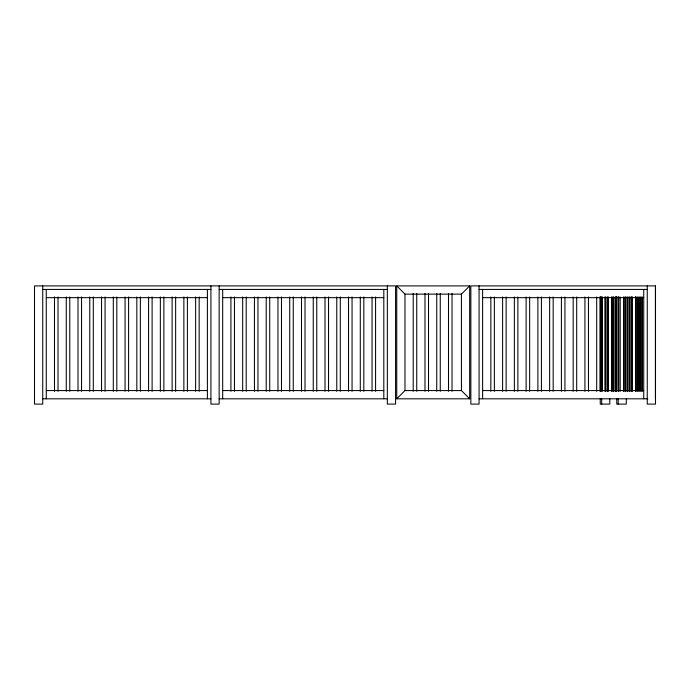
<?xml version="1.0" encoding="UTF-8"?>
<svg xmlns="http://www.w3.org/2000/svg" width="690" height="690" viewBox="0 0 690 690"><rect width="100%" height="100%" fill="white"/><g stroke="black" fill="none" stroke-linecap="round" stroke-linejoin="round"><path stroke-width="1.03" d="M469.674 398.811L461.438 390.575L461.438 294.13L469.674 285.902L396.75 285.902L396.75 398.811L469.674 398.811L469.674 285.902M396.75 398.811L404.987 390.575L404.987 294.13L396.75 285.902M42.737 289.429L210.924 289.429M219.153 289.429L387.34 289.429M479.076 289.429L647.263 289.429M404.987 294.13L461.438 294.13M46.265 297.657L207.388 297.657M222.68 297.657L383.812 297.657M482.612 297.657L643.736 297.657M46.265 390.575L207.388 390.575M222.68 390.575L383.812 390.575M404.987 390.575L461.438 390.575M482.612 390.575L643.736 390.575M42.737 398.811L210.924 398.811M219.153 398.811L387.34 398.811M479.076 398.811L647.867 398.811M655.414 285.902L655.414 398.811M647.263 285.902L647.263 404.099L655.5 404.099L655.5 285.902L470.847 285.902L470.847 404.099L479.076 404.099L479.076 285.902M643.736 289.429L643.736 398.811M642.356 296.933L642.356 391.299M641.743 296.933L641.743 391.299M640.32 296.933L640.32 391.299M639.708 296.933L639.708 391.299M638.284 296.933L638.284 391.299M637.672 296.933L637.672 391.299M636.249 296.933L636.249 391.299M635.637 296.933L635.637 391.299M635.507 296.933L635.507 391.299M632.178 296.933L632.178 391.299M631.98 296.933L631.98 391.299M631.566 296.933L631.566 391.299M630.143 296.933L630.143 391.299M629.53 296.933L629.53 391.299M628.107 296.933L628.107 391.299M627.495 296.933L627.495 391.299M626.296 398.725L626.296 404.099L616.748 404.099L616.748 398.725M626.072 296.933L626.072 391.299M625.459 296.933L625.459 391.299M624.036 296.933L624.036 391.299M623.743 296.933L623.743 391.299M620.215 296.933L620.215 391.299M618.801 296.933L618.801 391.299M618.197 296.648L618.197 391.299M618.197 398.725L618.197 404.099M616.748 296.648L616.748 391.299M616.127 296.933L616.127 391.299M615.842 296.933L615.842 391.299M615.221 296.933L615.221 391.299M613.781 296.933L613.781 391.299M613.16 296.933L613.16 391.299M611.987 296.933L611.987 391.299M611.72 296.933L611.72 391.299M609.796 398.725L609.796 404.099L600.248 404.099L600.248 398.725M608.451 296.933L608.451 391.299M607.597 296.933L607.597 391.299M606.976 296.933L606.976 391.299M605.535 296.933L605.535 391.299M604.914 296.933L604.914 391.299M602.31 296.933L602.31 391.299M601.689 296.648L601.689 391.299M601.689 398.725L601.689 404.099M600.248 296.648L600.248 391.204M600.222 296.933L600.222 391.299M596.695 296.933L596.695 391.299M588.458 296.933L588.458 391.299M584.93 296.933L584.93 391.299M576.702 296.933L576.702 391.299M573.174 296.933L573.174 391.299M564.938 296.933L564.938 391.299M561.41 296.933L561.41 391.299M553.173 296.933L553.173 391.299M549.645 296.933L549.645 391.299M541.417 296.933L541.417 391.299M537.889 296.933L537.889 391.299M529.653 296.933L529.653 391.299M526.125 296.933L526.125 391.299M517.888 296.933L517.888 391.299M514.361 296.933L514.361 391.299M506.132 296.933L506.132 391.299M502.605 296.933L502.605 391.299M494.368 296.933L494.368 391.299M490.84 296.933L490.84 391.299M482.612 289.429L482.612 398.811M452.028 293.423L452.028 391.282M448.5 293.423L448.5 391.282M440.263 293.423L440.263 391.282M436.736 293.423L436.736 391.282M428.507 293.423L428.507 391.282M424.98 293.423L424.98 391.282M416.743 293.423L416.743 391.282M413.215 293.423L413.215 391.282M387.34 285.902L387.34 404.099L395.577 404.099L395.577 285.902L34.5 285.902L34.5 404.099L42.737 404.099L42.737 285.902M383.812 289.429L383.812 398.811M375.576 296.933L375.576 391.299M372.048 296.933L372.048 391.299M363.82 296.933L363.82 391.299M360.292 296.933L360.292 391.299M352.055 296.933L352.055 391.299M348.528 296.933L348.528 391.299M340.299 296.933L340.299 391.299M336.763 296.933L336.763 391.299M328.535 296.933L328.535 391.299M325.007 296.933L325.007 391.299M316.77 296.933L316.77 391.299M313.243 296.933L313.243 391.299M305.014 296.933L305.014 391.299M301.487 296.933L301.487 391.299M293.25 296.933L293.25 391.299M289.722 296.933L289.722 391.299M281.486 296.933L281.486 391.299M277.958 296.933L277.958 391.299M269.73 296.933L269.73 391.299M266.202 296.933L266.202 391.299M257.965 296.933L257.965 391.299M254.438 296.933L254.438 391.299M246.201 296.933L246.201 391.299M242.673 296.933L242.673 391.299M234.445 296.933L234.445 391.299M230.917 296.933L230.917 391.299M222.68 289.429L222.68 398.811M219.153 285.902L219.153 404.099L210.924 404.099L210.924 285.902M207.388 289.429L207.388 398.811M199.16 296.933L199.16 391.299M195.632 296.933L195.632 391.299M187.395 296.933L187.395 391.299M183.868 296.933L183.868 391.299M175.639 296.933L175.639 391.299M172.112 296.933L172.112 391.299M163.875 296.933L163.875 391.299M160.347 296.933L160.347 391.299M152.111 296.933L152.111 391.299M148.583 296.933L148.583 391.299M140.355 296.933L140.355 391.299M136.827 296.933L136.827 391.299M128.59 296.933L128.59 391.299M125.062 296.933L125.062 391.299M116.826 296.933L116.826 391.299M113.298 296.933L113.298 391.299M105.07 296.933L105.07 391.299M101.542 296.933L101.542 391.299M93.305 296.933L93.305 391.299M89.778 296.933L89.778 391.299M81.549 296.933L81.549 391.299M78.013 296.933L78.013 391.299M69.785 296.933L69.785 391.299M66.257 296.933L66.257 391.299M58.02 296.933L58.02 391.299M54.493 296.933L54.493 391.299M46.265 289.429L46.265 398.811"/></g></svg>
